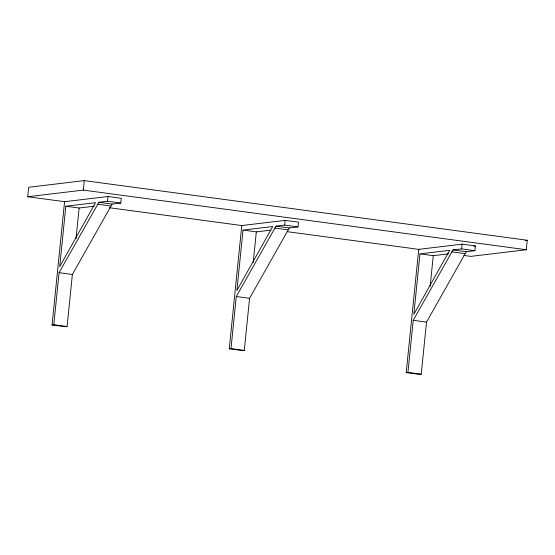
<?xml version="1.0" encoding="UTF-8"?>
<svg xmlns="http://www.w3.org/2000/svg" width="555" height="555" viewBox="0 0 555 555"><rect width="100%" height="100%" fill="white"/><g stroke="black" fill="none" stroke-linecap="round" stroke-linejoin="round"><path stroke-width="0.83" d="M64.664 201.701L27.75 196.734L28.714 187.25L84.256 180.618L527.25 240.259L526.286 249.743L470.744 256.375L463.876 255.453M52.066 324.939L64.581 201.687L107.982 196.512L121.267 198.295L120.789 203.04L112.138 204.074L98.852 202.284L59.087 272.665L53.8 324.731L52.066 324.939L65.358 326.728L67.093 326.52L72.379 274.454L112.138 204.074M65.837 206.224L59.704 266.643L95.522 202.679L65.837 206.224L79.129 208.014L94.392 206.189M76.014 238.65L79.129 208.014M27.75 196.734L83.299 190.101L84.256 180.618M98.852 202.284L107.497 201.25L107.982 196.512M229.264 348.797L241.779 225.545L285.173 220.37L298.465 222.153L297.986 226.898L289.335 227.932L276.043 226.142L236.284 296.523L230.998 348.589L229.264 348.797L242.549 350.587L244.29 350.378L249.577 298.306L289.335 227.932M243.034 230.082L236.895 290.501L272.72 226.537L243.034 230.082L256.327 231.872L270.743 230.152M253.212 262.508L256.327 231.872M276.043 226.142L284.694 225.108L285.173 220.37M406.204 372.592L418.72 249.348L462.114 244.165L475.406 245.955L474.927 250.694L466.276 251.727L452.984 249.937L413.225 320.318L407.939 372.384L406.204 372.592L419.49 374.382L421.231 374.174L426.517 322.108L466.276 251.727M419.975 253.878L413.836 314.303L449.661 250.333L419.975 253.878L433.268 255.668L448.53 253.843M430.153 286.304L433.268 255.668M452.984 249.937L461.635 248.904L462.114 244.165M473.706 246.156L475.406 245.955M525.543 240.468L527.25 240.259M83.299 190.101L526.286 249.743M107.497 201.25L120.789 203.04M284.694 225.108L297.986 226.898M461.635 248.904L474.927 250.694M451.576 251.845L464.861 253.628M97.437 204.184L110.722 205.974M274.635 228.043L287.92 229.832M109.307 207.709L242.375 225.628M287.018 231.636L419.233 249.438M59.087 272.665L72.379 274.454M236.284 296.523L249.577 298.306M413.225 320.318L426.517 322.108M53.8 324.731L67.093 326.52M230.998 348.589L244.29 350.378M407.939 372.384L421.231 374.174"/></g></svg>
